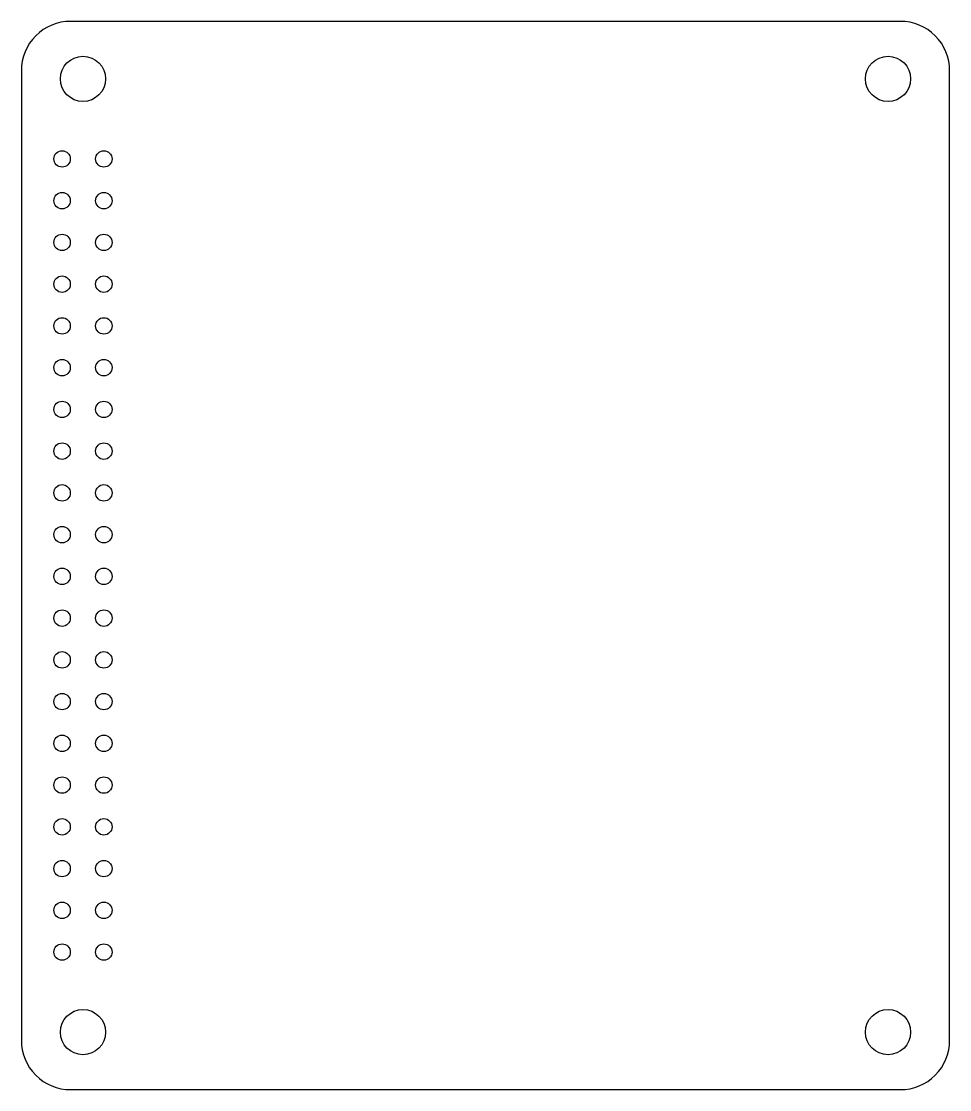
# Model space of a CAD drawing. Header units: millimetres. Extents: x -28.3 to 28.3, y -32.5 to 32.5.
import ezdxf

# ---------------------------------------------------------------- set-up
doc = ezdxf.new("R2010")
doc.units = ezdxf.units.MM

msp = doc.modelspace()

# ---------------------------------------------------------------- linework, layer by layer
msp.add_lwpolyline([(-28.25, -29.5, 0.414214), (-25.25, -32.5), (25.25, -32.5, 0.414214), (28.25, -29.5), (28.25, 29.5, 0.414214), (25.25, 32.5), (-25.25, 32.5, 0.414214), (-28.25, 29.5)], format="xyb", close=True)
for centre, radius in [((-24.5, 29), 1.375), ((24.5, 29), 1.375), ((-25.77, 24.13), 0.5), ((-23.23, 24.13), 0.5), ((-25.77, 21.59), 0.5), ((-23.23, 21.59), 0.5), ((-25.77, 19.05), 0.5), ((-23.23, 19.05), 0.5), ((-25.77, 16.51), 0.5), ((-23.23, 16.51), 0.5), ((-25.77, 13.97), 0.5), ((-23.23, 13.97), 0.5), ((-25.77, 11.43), 0.5), ((-23.23, 11.43), 0.5), ((-25.77, 8.89), 0.5), ((-23.23, 8.89), 0.5), ((-25.77, 6.35), 0.5), ((-23.23, 6.35), 0.5), ((-25.77, 3.81), 0.5), ((-23.23, 3.81), 0.5), ((-25.77, 1.27), 0.5), ((-23.23, 1.27), 0.5), ((-25.77, -1.27), 0.5), ((-23.23, -1.27), 0.5), ((-25.77, -3.81), 0.5), ((-23.23, -3.81), 0.5), ((-25.77, -6.35), 0.5), ((-23.23, -6.35), 0.5), ((-25.77, -8.89), 0.5), ((-23.23, -8.89), 0.5), ((-25.77, -11.43), 0.5), ((-23.23, -11.43), 0.5), ((-25.77, -13.97), 0.5), ((-23.23, -13.97), 0.5), ((-25.77, -16.51), 0.5), ((-23.23, -16.51), 0.5), ((-25.77, -19.05), 0.5), ((-23.23, -19.05), 0.5), ((-25.77, -21.59), 0.5), ((-23.23, -21.59), 0.5), ((-25.77, -24.13), 0.5), ((-23.23, -24.13), 0.5), ((-24.5, -29), 1.375), ((24.5, -29), 1.375)]:
    msp.add_circle(centre, radius)

doc.saveas('drawing.dxf')
